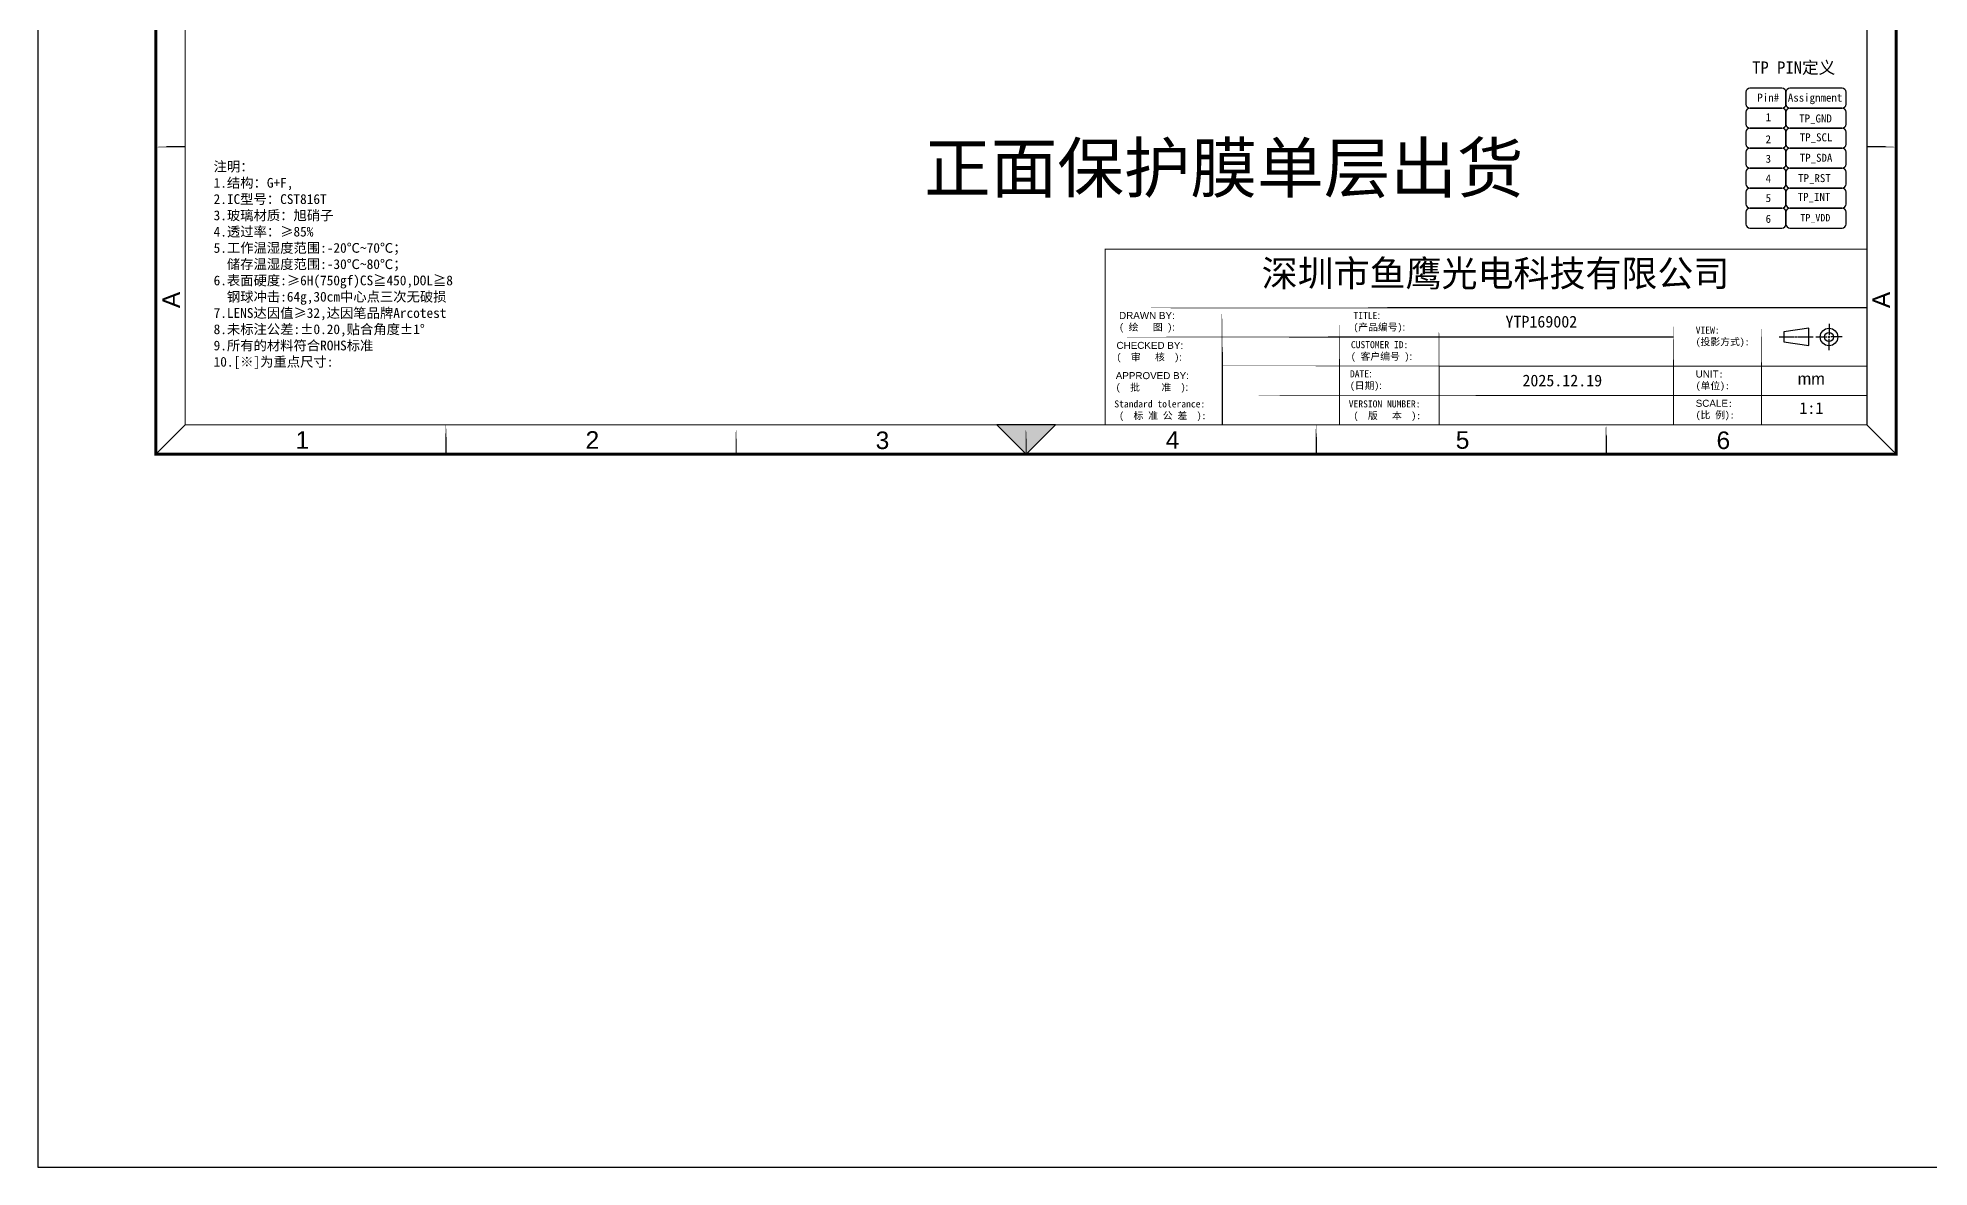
# Model space of a CAD drawing. Header units: millimetres. Extents: x -211 to 1637, y 270 to 770.
# Drawn here: x 437 to 824.3, y 269.8 to 501.3 of the extents above; entities that cross this region are included whole.
import ezdxf

# ---------------------------------------------------------------- set-up
doc = ezdxf.new("R2010")
doc.units = ezdxf.units.MM
doc.layers.add('图框', color=7, linetype='Continuous', lineweight=15)
doc.layers.add('鑫视界图框', color=3, linetype='Continuous')
doc.styles.add('Arial', font='arial.ttf', dxfattribs={"height": 3})
doc.styles.get("Standard").update_dxf_attribs({"font": 'txt', "bigfont": 'gbcbig.shx'})
doc.styles.add('ZI2.5', font='', dxfattribs={"height": 2.5})
doc.styles.add('宋体', font='')
doc.styles.add('黑体', font='simhei.ttf')
doc.styles.get('ZI2.5').set_extended_font_data('SimSun')
doc.styles.get('宋体').set_extended_font_data('SimSun')

msp = doc.modelspace()

# ---------------------------------------------------------------- hatches: boundary and pattern name
msp.add_hatch(color=3).paths.add_polyline_path([(633.36213, 421.97258), (639.36213, 415.97258), (645.36213, 421.97258)])

# ---------------------------------------------------------------- linework, layer by layer
at = {"color": 1}
msp.add_lwpolyline([(436.98841, 269.83067), (1636.98841, 269.83067), (1636.98841, 769.83067), (436.98841, 769.83067)], close=True, dxfattribs=at)
at = {"color": 4}
for points in [[(786.79542, 490.13856), (786.79542, 487.68096, 0.414213562), (787.61462, 486.86176), (794.16822, 486.86176, 0.414213562), (794.98742, 487.68096), (794.98742, 490.13856, 0.414213562), (794.16822, 490.95776), (787.61462, 490.95776, 0.414213562)], [(794.98742, 490.13856), (794.98742, 487.68096, 0.414213562), (795.80662, 486.86176), (806.45622, 486.86176, 0.414213562), (807.27542, 487.68096), (807.27542, 490.13856, 0.414213562), (806.45622, 490.95776), (795.80662, 490.95776, 0.414213562)], [(786.79542, 486.04256), (786.79542, 483.58496, 0.414213562), (787.61462, 482.76576), (794.16822, 482.76576, 0.414213562), (794.98742, 483.58496), (794.98742, 486.04256, 0.414213562), (794.16822, 486.86176), (787.61462, 486.86176, 0.414213562)], [(794.98742, 486.04256), (794.98742, 483.58496, 0.414213562), (795.80662, 482.76576), (806.45622, 482.76576, 0.414213562), (807.27542, 483.58496), (807.27542, 486.04256, 0.414213562), (806.45622, 486.86176), (795.80662, 486.86176, 0.414213562)], [(786.79542, 481.94656), (786.79542, 479.48896, 0.414213562), (787.61462, 478.66976), (794.16822, 478.66976, 0.414213562), (794.98742, 479.48896), (794.98742, 481.94656, 0.414213562), (794.16822, 482.76576), (787.61462, 482.76576, 0.414213562)], [(794.98742, 481.94656), (794.98742, 479.48896, 0.414213562), (795.80662, 478.66976), (806.45622, 478.66976, 0.414213562), (807.27542, 479.48896), (807.27542, 481.94656, 0.414213562), (806.45622, 482.76576), (795.80662, 482.76576, 0.414213562)], [(786.79542, 477.85056), (786.79542, 475.39296, 0.414213562), (787.61462, 474.57376), (794.16822, 474.57376, 0.414213562), (794.98742, 475.39296), (794.98742, 477.85056, 0.414213562), (794.16822, 478.66976), (787.61462, 478.66976, 0.414213562)], [(794.98742, 477.85056), (794.98742, 475.39296, 0.414213562), (795.80662, 474.57376), (806.45622, 474.57376, 0.414213562), (807.27542, 475.39296), (807.27542, 477.85056, 0.414213562), (806.45622, 478.66976), (795.80662, 478.66976, 0.414213562)], [(786.79542, 473.75456), (786.79542, 471.29696, 0.414213562), (787.61462, 470.47776), (794.16822, 470.47776, 0.414213562), (794.98742, 471.29696), (794.98742, 473.75456, 0.414213562), (794.16822, 474.57376), (787.61462, 474.57376, 0.414213562)], [(794.98742, 473.75456), (794.98742, 471.29696, 0.414213562), (795.80662, 470.47776), (806.45622, 470.47776, 0.414213562), (807.27542, 471.29696), (807.27542, 473.75456, 0.414213562), (806.45622, 474.57376), (795.80662, 474.57376, 0.414213562)], [(786.79542, 469.65856), (786.79542, 467.20096, 0.414213562), (787.61462, 466.38176), (794.16822, 466.38176, 0.414213562), (794.98742, 467.20096), (794.98742, 469.65856, 0.414213562), (794.16822, 470.47776), (787.61462, 470.47776, 0.414213562)], [(794.98742, 469.65856), (794.98742, 467.20096, 0.414213562), (795.80662, 466.38176), (806.45622, 466.38176, 0.414213562), (807.27542, 467.20096), (807.27542, 469.65856, 0.414213562), (806.45622, 470.47776), (795.80662, 470.47776, 0.414213562)], [(786.79542, 465.56256), (786.79542, 463.10496, 0.414213562), (787.61462, 462.28576), (794.16822, 462.28576, 0.414213562), (794.98742, 463.10496), (794.98742, 465.56256, 0.414213562), (794.16822, 466.38176), (787.61462, 466.38176, 0.414213562)], [(794.98742, 465.56256), (794.98742, 463.10496, 0.414213562), (795.80662, 462.28576), (806.45622, 462.28576, 0.414213562), (807.27542, 463.10496), (807.27542, 465.56256, 0.414213562), (806.45622, 466.38176), (795.80662, 466.38176, 0.414213562)]]:
    msp.add_lwpolyline(points, format="xyb", close=True, dxfattribs=at)
at = {"color": 3}
msp.add_lwpolyline([(633.36213, 421.97258), (639.36213, 415.97258), (645.36213, 421.97258)], close=True, dxfattribs=at)
at = {"layer": '鑫视界图框', "color": 3}
for p, q in [((803.79786, 442.67258), (803.79786, 440.33258)), ((793.61001, 439.99932), (796.71501, 439.99932)), ((796.89501, 439.99932), (797.25501, 439.99932)), ((797.43501, 439.99932), (800.54001, 439.99932)), ((801.09786, 439.97258), (803.43786, 439.97258)), ((803.61786, 439.97258), (803.97786, 439.97258)), ((803.79786, 439.79258), (803.79786, 440.15258)), ((803.79786, 437.27258), (803.79786, 439.61258)), ((806.49786, 439.97258), (804.15786, 439.97258))]:
    msp.add_line(p, q, dxfattribs=at)
for points, const_width in [([(817.56213, 415.97258), (461.16213, 415.97258), (461.16213, 667.97258), (817.56213, 667.97258)], 0.6), ([(811.56213, 421.97258), (467.16213, 421.97258), (467.16213, 661.97258), (811.56213, 661.97258)], 0.24), ([(461.16213, 478.97264), (467.10213, 478.97264), (467.10213, 478.97264), (461.16213, 478.97264)], 0.24), ([(817.56213, 478.97264), (811.62212, 478.97264), (811.62212, 478.97264), (817.56213, 478.97264)], 0.24), ([(655.56213, 457.97258), (811.56213, 457.97258), (811.56213, 421.97258), (655.56213, 421.97258)], 0.24), ([(655.56213, 445.97258), (811.56213, 445.97258), (811.56213, 445.97258), (655.56213, 445.97258)], 0.24), ([(679.56213, 445.97258), (679.56213, 445.97258), (679.56293, 421.97258), (679.56293, 421.97258)], 0.24), ([(703.56213, 446.57258), (703.56213, 446.57258), (703.56293, 421.97258), (703.56293, 421.97258)], 0.24), ([(723.96213, 445.97258), (723.96213, 445.97258), (723.96293, 421.97258), (723.96293, 421.97258)], 0.24), ([(771.96213, 445.97258), (771.96213, 445.97258), (771.96293, 421.97258), (771.96293, 421.97258)], 0.24), ([(789.96213, 445.97258), (789.96213, 445.97258), (789.96293, 421.97258), (789.96293, 421.97258)], 0.24), ([(655.56213, 439.97258), (771.96233, 439.97258), (771.96233, 439.97258), (655.56213, 439.97258)], 0.24), ([(655.56213, 433.97258), (811.56213, 433.97258), (811.56213, 433.97258), (655.56213, 433.97258)], 0.24), ([(655.56213, 427.97258), (811.56213, 427.97258), (811.56213, 427.97258), (655.56213, 427.97258)], 0.24), ([(520.59133, 421.96624), (520.59133, 421.96624), (520.59133, 416.02624), (520.59133, 416.02624)], 0.24), ([(579.99133, 421.96624), (579.99133, 421.96624), (579.99133, 416.02624), (579.99133, 416.02624)], 0.24), ([(639.39133, 421.96624), (639.39133, 421.96624), (639.39133, 416.02624), (639.39133, 416.02624)], 0.24), ([(698.79133, 421.96624), (698.79133, 421.96624), (698.79133, 416.02624), (698.79133, 416.02624)], 0.24), ([(758.19133, 421.96624), (758.19133, 421.96624), (758.19133, 416.02624), (758.19133, 416.02624)], 0.24)]:
    msp.add_lwpolyline(points, close=True, dxfattribs=dict(at, const_width=const_width))
msp.add_lwpolyline([(794.51001, 441.02532), (794.51001, 438.97332), (799.64001, 438.19932), (799.64001, 441.79932)], close=True, dxfattribs=at)
at = {"layer": '鑫视界图框', "color": 3, "const_width": 0.24}
for points in [[(467.16213, 421.97258), (461.16213, 415.97258)], [(811.56213, 421.97258), (817.56213, 415.97258)]]:
    msp.add_lwpolyline(points, dxfattribs=at)
at = {"layer": '鑫视界图框', "color": 3}
for radius in [1.8, 0.9]:
    msp.add_circle((803.79786, 439.97258), radius, dxfattribs=at)

# ---------------------------------------------------------------- texts
at = {"color": 4, "width": 3.065421, "attachment_point": 1, "style": 'Arial'}
for s, insert, char_height in [('{\\fSimHei|b0|i0|c0|p49;Pin#}', (789.11585, 489.84596), 1.6384), ('{\\fSimHei|b0|i0|c0|p49;Assignment}', (795.36396, 489.84596), 1.6384), ('{\\fSimHei|b0|i0|c134|p49;1}', (790.80961, 485.82345), 1.6384), ('{\\fSimHei|b0|i0|c134|p49;TP_GND}', (797.69683, 485.56711), 1.6384), ('{\\fSimHei|b0|i0|c134|p49;2}', (790.80961, 481.30832), 1.6384), ('{\\fSimHei|b0|i0|c134|p49;TP_SCL}', (797.80036, 481.70053), 1.6384), ('{\\fSimHei|b0|i0|c134|p49;3}', (790.80961, 477.30689), 1.6384), ('{\\fSimHei|b0|i0|c134|p49;TP_SDA}', (797.80036, 477.50996), 1.6384), ('{\\fSimHei|b0|i0|c134|p49;4}', (790.80961, 473.26265), 1.6384), ('{\\fSimHei|b0|i0|c134|p49;TP_RST}', (797.46388, 473.34677), 1.6384), ('{\\fSimHei|b0|i0|c134|p49;5}', (790.80961, 469.26123), 1.6384), ('{\\fSimHei|b0|i0|c134|p49;TP_INT}', (797.38623, 469.49769), 1.6384), ('{\\fSimHei|b0|i0|c134|p49;6}', (790.80961, 465.00295), 1.6384), ('{\\fSimHei|b0|i0|c134|p49;TP_VDD}', (797.93598, 465.15477), 1.5)]:
    msp.add_mtext(s, dxfattribs=dict(at, insert=insert, char_height=char_height))
at = {"attachment_point": 1}
for s, insert, char_height, width, style in [('{\\fSimHei|b0|i0|c134|p49;\\C1;正面保护膜单层出货}', (618.47645, 479.61307), 10, 131.106676, 'Arial'), ('{\\fSimHei|b0|i0|c134|p49;\\C4;注明：\\P1.结构：\\C1;G+F, \\C4;\\P2.IC型号：\\C1;CST816T\\P\\C4;3.玻璃材质：\\C1;旭硝子\\P\\C4;4.透过率：≥85%\\P5.工作温湿度范围:-20℃~70℃；\\P  储存温湿度范围:-30℃~80℃；\\P6.表面硬度:≥\\C1;6H\\C4;(750gf)CS≧\\C1;450\\C4;,DOL≧\\C1;8\\P\\C4;  钢球冲击:\\C1;64g,30cm\\C4;中心点三次无破损\\P7.LENS达因值≥\\C1;32\\C4;,达因笔品牌Arcotest\\P8.未标注公差:±0.20,\\C1;贴合角度±1°\\P\\C4;9.所有的材料符合ROHS标准\\P10.\\A1;\\fSimHei|b0|i0|c134|p2;\\H0.9997x;\\C1;[\\A0;\\fSimSun|b0|i0|c134|p2;※\\A1;\\fSimHei|b0|i0|c134|p2;]\\A0;\\fSimHei|b0|i0|c134|p49;\\C4;为重点尺寸:}', (472.98728, 475.89455), 2, 59.2708015, '宋体'), ('深圳市鱼鹰光电科技有限公司', (687.62492, 455.71002), 5.4, 119.5769528, 'Arial')]:
    msp.add_mtext(s, dxfattribs=dict(at, insert=insert, char_height=char_height, width=width, style=style))
at = {"layer": '图框', "color": 3, "lineweight": 5, "insert": (788.06138, 496.43627), "char_height": 2.5, "width": 23.4203169, "attachment_point": 1, "style": 'ZI2.5'}
msp.add_mtext('{\\fSimHei|b0|i0|c134|p49;\\C4;TP PIN定义}', dxfattribs=at)
at = {"layer": '鑫视界图框', "color": 3, "char_height": 3.6, "width": 15.2891598, "attachment_point": 1, "rotation": 90}
for insert in [(462.49257, 445.87474), (812.69771, 445.87474)]:
    msp.add_mtext('{\\fArial|b0|i0|c0|p34;A}', dxfattribs=dict(at, insert=insert))
at = {"layer": '鑫视界图框', "color": 3, "lineweight": 0, "attachment_point": 1}
for s, insert, char_height, width, style in [('{\\fArial|b0|i0|c0|p34;\\C256;DRAWN BY:\\P\\fSimHei|b0|i0|c0|p49;(\\fSimHei|b0|i0|c134|p49; 绘   图 \\fSimHei|b0|i0|c0|p49;)\\fArial|b0|i0|c0|p34;:}', (658.41284, 445.09978), 1.44, 32.1865606, '宋体'), ('{\\fSimHei|b0|i0|c0|p49;\\C256;TITLE\\fArial|b0|i0|c0|p34;:\\P\\fSimHei|b0|i0|c0|p49;(\\fSimHei|b0|i0|c134|p49;产品编号\\fSimHei|b0|i0|c0|p49;)\\fArial|b0|i0|c0|p34;:}', (706.41284, 445.09978), 1.44, 11.592821, '宋体'), ('YTP169002{\\C0;}', (737.53926, 444.30807), 2.4, 28.1203278, '黑体'), ('{\\fSimHei|b0|i0|c0|p49;\\C256;VIEW:\\P(\\fSimHei|b0|i0|c134|p49;投影方式\\fSimHei|b0|i0|c0|p49;):}', (776.49917, 442.10205), 1.44, 32.1865606, '宋体'), ('{\\fArial|b0|i0|c0|p34;\\C256;CHECKED BY:\\P\\fSimHei|b0|i0|c0|p49;(\\fSimHei|b0|i0|c134|p49;  审   核  \\fSimHei|b0|i0|c0|p49;)\\fArial|b0|i0|c0|p34;:}', (657.88851, 438.96763), 1.44, 32.1865606, '宋体'), ('{\\fSimHei|b0|i0|c0|p49;\\C256;CUSTOMER\\fSimHei|b0|i0|c134|p49; \\fSimHei|b0|i0|c0|p49;ID:\\fArial|b0|i0|c0|p34;\\P\\fSimHei|b0|i0|c0|p49;(\\fSimHei|b0|i0|c134|p49; 客户编号 \\fSimHei|b0|i0|c0|p49;)\\fArial|b0|i0|c0|p34;:}', (705.88851, 439.11472), 1.44, 32.1865606, '宋体'), ('{\\fArial|b0|i0|c0|p34;\\C256;APPROVED BY:\\P\\fSimHei|b0|i0|c0|p49;(\\fSimHei|b0|i0|c134|p49;  批   \\H0.4167x; \\H2.4x; 准  \\fSimHei|b0|i0|c0|p49;)\\fArial|b0|i0|c0|p34;:}', (657.73125, 432.77011), 1.44, 32.1865606, '宋体'), ('{\\fSimHei|b0|i0|c0|p49;\\C256;DATE\\fArial|b0|i0|c0|p34;:\\P\\fSimHei|b0|i0|c0|p49;(\\fSimHei|b0|i0|c134|p49;日期\\fSimHei|b0|i0|c0|p49;\\H1x;)\\fArial|b0|i0|c0|p34;:}', (705.69571, 433.13783), 1.44, 32.1865606, '宋体'), ('{\\C0;2025.12.19}', (741.01212, 432.25118), 2.4, 18.7942379, '黑体'), ('{\\fArial|b0|i0|c0|p34;\\C256;UNIT\\fSimHei|b0|i0|c0|p49;:\\P(\\fSimHei|b0|i0|c134|p49;单位\\fSimHei|b0|i0|c0|p49;):}', (776.49917, 433.09978), 1.44, 32.1865606, '宋体'), ('{\\fArial|b0|i0|c0|p34;\\C256;mm}', (797.36746, 432.6079), 2.4, 32.1865606, '宋体'), ('{\\fSimHei|b0|i0|c134|p49;\\C256;Standard tolerance\\fSimHei|b0|i0|c0|p49;:\\fSimHei|b0|i0|c134|p49;\\P \\fSimHei|b0|i0|c0|p49;(\\fSimHei|b0|i0|c134|p49;  标 准 公 差  \\fSimHei|b0|i0|c0|p49;):}', (657.44371, 426.96875), 1.44, 32.1865606, '宋体'), ('{\\fSimHei|b0|i0|c134|p49;\\C256;VERSION NUMBER\\fSimHei|b0|i0|c0|p49;:\\fSimHei|b0|i0|c134|p49;\\P \\fSimHei|b0|i0|c0|p49;(\\fSimHei|b0|i0|c134|p49;  版   本  \\fSimHei|b0|i0|c0|p49;):}', (705.44371, 426.96875), 1.44, 32.1865606, '宋体'), ('{\\fArial|b0|i0|c0|p34;\\C256;SCALE\\fSimHei|b0|i0|c0|p49;:\\P(\\fSimHei|b0|i0|c134|p49;比 例\\fSimHei|b0|i0|c0|p49;):}', (776.49917, 427.09978), 1.44, 32.1865606, '宋体'), ('{\\fSimHei|b0|i0|c0|p49;\\C256;1:1}', (797.72855, 426.6079), 2.4, 32.1865606, '宋体')]:
    msp.add_mtext(s, dxfattribs=dict(at, insert=insert, char_height=char_height, width=width, style=style))
at = {"layer": '鑫视界图框', "color": 3, "char_height": 3.6, "width": 1.5140675, "attachment_point": 1}
for s, insert in [('{\\fArial|b0|i0|c0|p34;1}', (489.75905, 420.65549)), ('{\\fArial|b0|i0|c0|p34;2}', (549.15905, 420.65549)), ('{\\fArial|b0|i0|c0|p34;3}', (608.55905, 420.59549)), ('{\\fArial|b0|i0|c0|p34;4}', (667.95905, 420.65549)), ('{\\fArial|b0|i0|c0|p34;5}', (727.35905, 420.65549)), ('{\\fArial|b0|i0|c0|p34;6}', (780.75905, 420.59549))]:
    msp.add_mtext(s, dxfattribs=dict(at, insert=insert))

doc.saveas('drawing.dxf')
